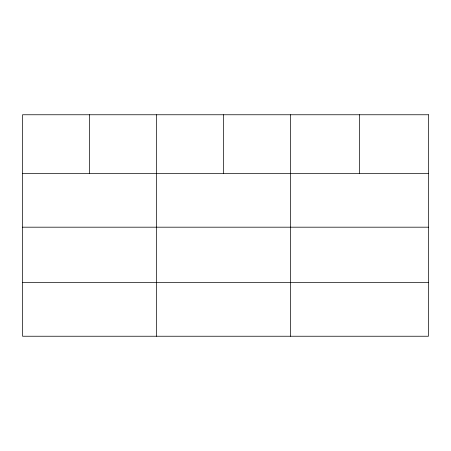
<?xml version="1.0" encoding="UTF-8"?>
<svg xmlns="http://www.w3.org/2000/svg" width="451" height="451" viewBox="0 0 451 451"><rect width="100%" height="100%" fill="white"/><g stroke="black" fill="none" stroke-linecap="round" stroke-linejoin="round"><path stroke-width="0.68" d="M22.55 173.477L428.45 173.477M22.55 227.186L428.45 227.186M22.55 282.529L428.45 282.529M359.447 114.763L359.447 173.477M290.444 114.763L290.444 336.237M223.47 114.763L223.47 173.477M156.497 114.763L156.497 336.237M89.523 114.763L89.523 173.477M428.45 114.763L22.55 114.763L22.55 336.237L428.45 336.237L428.45 114.763"/></g></svg>
